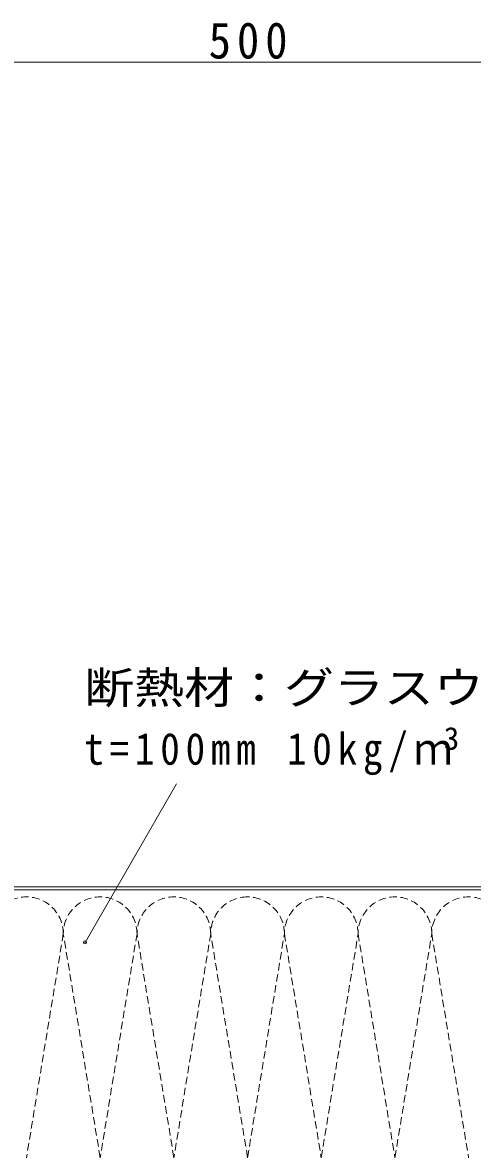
# Model space of a CAD drawing. Units: millimetres, scale not verified. Extents: x -1135 to 2170, y -967 to 2693.
# Drawn here: x -210 to -65.1, y 490.7 to 855.3 of the extents above; entities that cross this region are included whole.
import ezdxf
from ezdxf.enums import TextEntityAlignment as Align

# ---------------------------------------------------------------- set-up
doc = ezdxf.new("R2010")
doc.units = ezdxf.units.MM
doc.header["$LTSCALE"] = 2
doc.header["$PDMODE"] = 32
doc.header["$PDSIZE"] = 1
doc.linetypes.add('DASHED1', pattern=[1.8, 1.2, -0.6])
doc.layers.add('0-1_01', color=3, linetype='Continuous', lineweight=18)
doc.styles.add('ＭＳ ゴシック', font='')
doc.styles.get('ＭＳ ゴシック').set_extended_font_data('MS Gothic')

msp = doc.modelspace()

# ---------------------------------------------------------------- linework, layer by layer
at = {"layer": '0-1_01', "color": 7}
for p, q in [((-387.553, 842.525), (112.447, 842.525)), ((-189.883, 558.746), (-160.389, 609.828)), ((-216.575, 575.662), (-137.553, 575.662)), ((-58.531, 575.662), (-137.553, 575.662))]:
    msp.add_line(p, q, dxfattribs=at)
for points in [[(-137.553, 576.663), (-216.575, 576.663), (-346.268, 742.269)], [(-137.553, 576.663), (-58.531, 576.663), (71.163, 742.269), (71.949, 742.653)]]:
    msp.add_lwpolyline(points, dxfattribs=at)
at = {"layer": '0-1_01', "color": 4, "linetype": 'DASHED1', "lineweight": 9}
for points in [[(-137.523, 489.338), (-149.398, 561.538), (-161.273, 489.338), (-173.148, 561.538), (-185.023, 489.338), (-196.898, 561.538), (-208.773, 489.338)], [(-137.521, 489.338), (-125.646, 561.538), (-113.771, 489.338), (-101.896, 561.538), (-90.022, 489.338), (-78.147, 561.538), (-66.271, 489.338)]]:
    msp.add_lwpolyline(points, dxfattribs=at)
for centre, start, end in [((-208.773, 561.538), 0, 180), ((-185.023, 561.538), 0, 180), ((-161.273, 561.538), 0, 180), ((-137.523, 561.538), 89.99591, 180), ((-137.521, 561.538), 0, 90.00409), ((-113.771, 561.538), 0, 180), ((-90.022, 561.538), 0, 180), ((-66.271, 561.538), 0, 180)]:
    msp.add_arc(centre, 11.875, start, end, dxfattribs=at)
at = {"layer": '0-1_01'}
msp.add_point((-189.883, 558.746), dxfattribs=at)

# ---------------------------------------------------------------- texts
at = {"layer": '0-1_01', "color": 2, "style": 'ＭＳ ゴシック', "width": 1.15}
msp.add_text('断熱材：グラスウール', height=10.26, dxfattribs=at).set_placement((-190.141, 632.664), align=Align.BOTTOM_LEFT)
at = {"layer": '0-1_01', "color": 2, "style": 'ＭＳ ゴシック'}
msp.add_text('3', height=7.331, dxfattribs=at).set_placement((-74.279, 618.662), align=Align.BOTTOM_LEFT)
at = {"layer": '0-1_01', "color": 2, "attachment_point": 7, "style": 'ＭＳ ゴシック'}
for s, insert, char_height in [('\\T1.27;\\W0.9;500', (-150.052, 843.526), 11.73), ('\\T1.3;\\W0.9;t=100mm\\~10kg/ｍ', (-190.141, 612.664), 10.26)]:
    msp.add_mtext(s, dxfattribs=dict(at, insert=insert, char_height=char_height))

doc.saveas('drawing.dxf')
